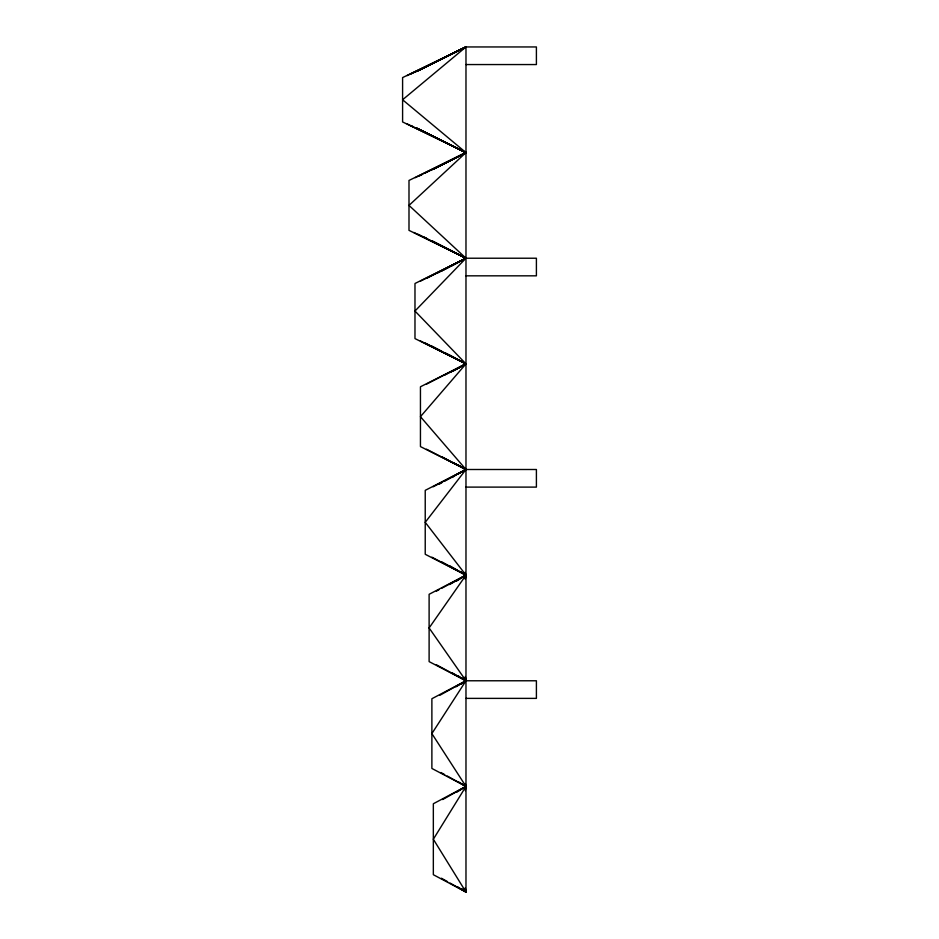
<?xml version="1.0" encoding="UTF-8"?>
<svg xmlns="http://www.w3.org/2000/svg" width="939" height="939" viewBox="0 0 939 939"><rect width="100%" height="100%" fill="white"/><g stroke="black" fill="none" stroke-linecap="round" stroke-linejoin="round"><path stroke-width="1.41" d="M465.298 579.422L465.979 575.138L465.11 572.356M465.298 790.697L465.979 786.413L465.357 783.56M465.357 577.99L465.979 575.138L425.226 522.319L465.979 469.5L536.404 469.5L536.404 487.106L465.979 487.106M465.11 577.919L465.979 575.138L461.272 572.18M465.11 789.194L465.979 786.413L431.881 733.594L465.979 680.775L465.298 676.491M459.746 571.37L465.979 575.138L429.111 627.956L465.979 680.775L536.404 680.775L536.404 698.381L465.979 698.381M465.979 275.831L536.404 275.831L536.404 258.225L465.979 258.225L414.979 311.044L465.979 363.863L420.449 416.681L465.979 469.5L462.446 471.718M465.979 64.556L536.404 64.556L536.404 46.95L465.979 46.95L402.596 99.769L465.979 152.588L408.993 205.406L465.979 258.225L450.908 266.23M463.69 576.769L465.979 575.138L459.676 571.522M461.413 684.038L465.979 680.775L465.357 677.923M456.565 581.041L465.979 575.138L441.811 561.909M456.565 792.316L465.979 786.413L463.69 784.781M462.246 471.754L465.979 469.5L458.619 465.345M456.014 686.796L465.979 680.775L465.11 677.993M452.105 477.47L454.629 476.014M458.408 473.843L465.979 469.5L458.467 465.333M449.581 584.551L465.979 575.138L431.881 557.179M453.701 370.776L465.979 363.863L448.396 354.531M442.656 799.547L465.979 786.413L458.502 781.894M455.955 369.426L465.979 363.863L444.511 352.548M439.675 695.365L465.979 680.775L462.81 678.204M439.264 484.125L441.811 482.728M444.358 481.331L465.979 469.5L453.114 462.54M450.544 372.22L453.114 370.823M455.685 369.438L465.979 363.863L444.37 352.63M436.389 591.147L438.959 589.762M441.53 588.366L465.979 575.138L425.226 554.292L425.226 490.346L465.979 469.5L441.987 456.859M441.987 270.866L465.979 258.225L431.6 240.642M444.511 375.177L465.979 363.863L425.226 343.017M433.149 486.801L465.979 469.5L426.494 449.206M438.008 272.756L465.979 258.225L431.623 240.736M465.979 575.138L429.111 594.293L429.111 661.619L465.979 680.775L431.881 698.733L431.881 768.454L465.979 786.413L433.337 839.231L465.979 892.05L465.979 46.95L402.596 77.585L402.596 121.953L465.979 152.588L434.147 168.867M426.494 384.157L465.979 363.863L420.449 340.951M426.506 278.413L465.979 258.225L433.349 241.746M434.17 168.785L465.979 152.588L417.116 128.232M430.743 170.382L465.979 152.588L417.315 128.408M420.449 281.137L465.979 258.225L418.207 234.339M419.498 175.828L422.081 174.537M424.663 173.245L465.979 152.588L416.552 128.15M417.315 71.129L465.979 46.95L407.103 75.636M418.395 70.66L465.979 46.95L410.93 73.981M413.946 232.496L465.979 258.225L414.979 283.496L414.979 338.592L465.979 363.863L420.449 386.774L420.449 446.588L465.979 469.5M415.249 72.033L465.979 46.95M415.249 177.671L465.979 152.588L416.177 128.127M407.103 123.901L465.979 152.588L408.993 180.452L408.993 230.36L465.979 258.225M410.93 125.556L413.547 126.847M424.217 237.133L426.822 238.447M431.658 346.022L441.823 351.303M436.389 664.765L465.979 680.775L462.551 678.334M440.931 772.515L444.687 774.605M447.187 775.99L465.979 786.413L433.337 803.749L433.337 874.714L465.979 892.05L465.298 887.766M441.436 878.223L447.574 881.674M450.027 883.059L465.979 892.05L465.11 889.268M449.581 565.724L457.152 570.067M452.105 672.805L465.979 680.775L462.446 678.557M457.739 675.611L460.098 677.078M457.739 886.886L465.979 892.05L461.753 888.623"/></g></svg>
